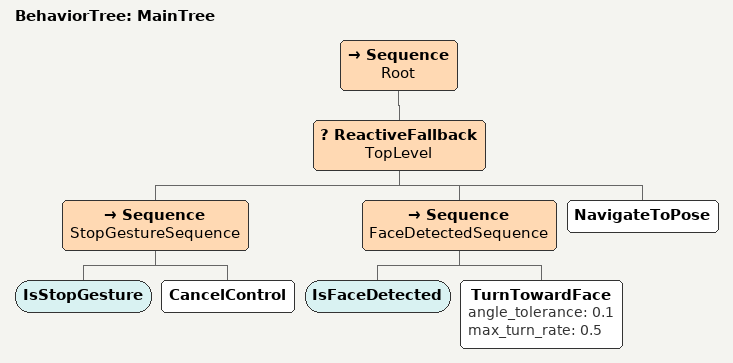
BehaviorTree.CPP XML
<?xml version="1.0" encoding="UTF-8"?>
<root BTCPP_format="4" main_tree_to_execute="MainTree">

  <BehaviorTree ID="MainTree">

    <Sequence name="Root">

      <!-- Highest priority: STOP gesture cancels navigation -->
      <ReactiveFallback name="TopLevel">

        <Sequence name="StopGestureSequence">
          <IsStopGesture/>
          <CancelControl/>
        </Sequence>

        <!-- Next priority: Face detected - turn toward the person -->
        <Sequence name="FaceDetectedSequence">
          <IsFaceDetected/>
          <TurnTowardFace
              angle_tolerance="0.1"
              max_turn_rate="0.5"
          />
        </Sequence>

        <!-- Default behavior: normal Nav2 navigation -->
        <NavigateToPose/>

      </ReactiveFallback>

    </Sequence>

  </BehaviorTree>

</root>
